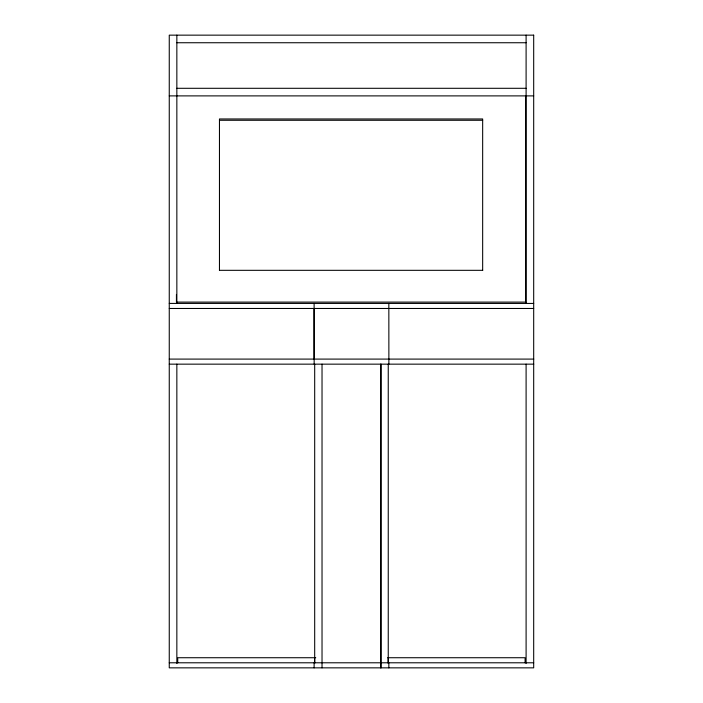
<?xml version="1.0" encoding="UTF-8"?>
<svg xmlns="http://www.w3.org/2000/svg" width="703" height="703" viewBox="0 0 703 703"><rect width="100%" height="100%" fill="white"/><g stroke="black" fill="none" stroke-linecap="round" stroke-linejoin="round"><path stroke-width="1.05" d="M176.848 42.742L526.099 42.742M176.848 88.297L526.099 88.297M169.256 95.889L533.691 95.889M219.459 120.275L482.662 120.275M219.459 270.321L482.662 270.321M525.686 302.105L176.435 302.105L176.435 294.425M169.256 303.415L533.691 303.441M169.256 308.476L533.691 308.476M169.256 359.092L533.744 359.092M169.256 364.154L533.744 364.154M315.744 657.727L177.727 657.727L177.727 662.788M387.81 657.727L525.097 657.727L525.097 662.788M169.256 662.788L533.691 662.788M526.099 35.15L526.099 303.441M526.099 364.154L526.099 663.465M525.686 95.766L525.686 303.415M482.662 270.541L482.662 118.965L219.459 118.965L219.459 270.541M388.838 303.415L388.882 364.154M388.838 662.788L388.838 667.85M388.249 364.154L388.249 663.465M388.197 657.727L388.197 662.788M380.912 364.154L380.912 667.85M380.868 364.154L380.868 667.85M322.027 364.154L322.027 667.85M314.689 364.154L314.689 663.465M314.645 657.727L314.645 662.788M314.118 303.415L314.162 364.154M314.118 662.788L314.118 667.85M314.1 308.476L314.1 359.092M176.848 35.15L176.848 303.441M176.848 364.154L176.848 663.465M533.691 35.15L169.256 35.15L169.256 667.85L533.691 667.85L533.691 35.15"/></g></svg>
